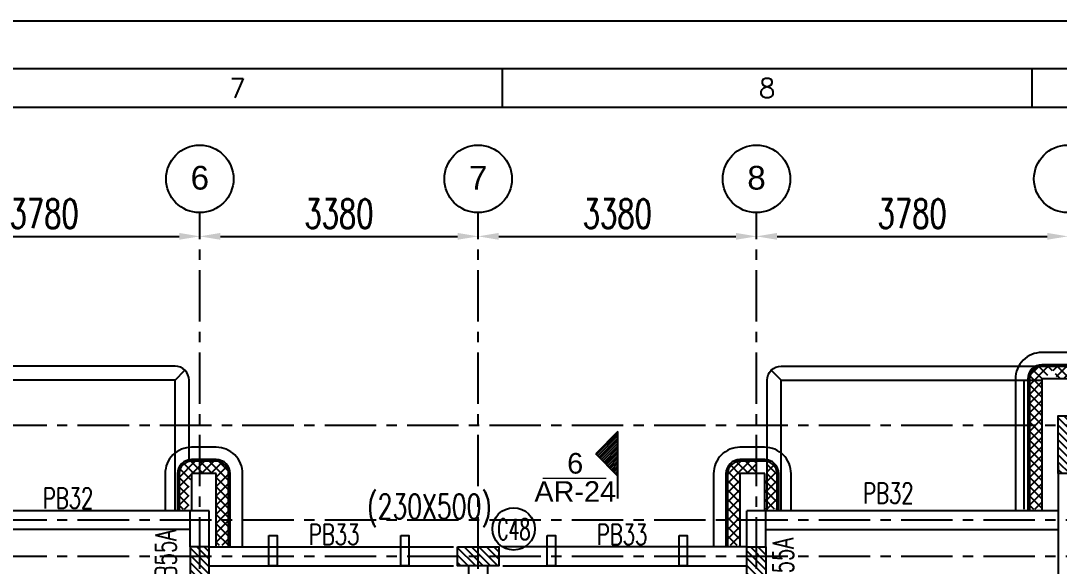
# Model space of a CAD drawing. Header units: millimetres. Extents: x 2659630 to 6742168, y -2425387 to -732288.
# Drawn here: x 2915484 to 2928094, y -907223 to -900602 of the extents above; entities that cross this region are included whole.
import ezdxf
from ezdxf.enums import TextEntityAlignment as Align

# ---------------------------------------------------------------- set-up
doc = ezdxf.new("R2010")
doc.units = ezdxf.units.MM
doc.header["$PDMODE"] = 35
doc.header["$PDSIZE"] = -25
doc.linetypes.add('CENTER', pattern=[2, 1.25, -0.25, 0.25, -0.25])
doc.layers.add('A-WALL', color=113, linetype='Continuous', lineweight=9)
doc.layers.add('G-ANNO-SYMB', color=111, linetype='Continuous', lineweight=9)
for name, color, linetype in [('PNA', 8, 'Continuous'), ('S-BEAM NO', 3, 'Continuous'), ('S-BEAM OUTER', 4, 'Continuous'), ('S-COLUMN', 1, 'Continuous'), ('S-COLUMN CIRCLE', 9, 'Continuous'), ('S-COLUMN HATCH', 8, 'Continuous'), ('S-COLUMN NO', 2, 'Continuous'), ('S-COLUMN SIZES', 2, 'Continuous'), ('S-DIM-1', 5, 'Continuous'), ('S-GRIDE CIRCLE', 8, 'Continuous'), ('S-GRIDE LINE', 8, 'CENTER'), ('S-GRIDE NO', 1, 'Continuous'), ('S-SECTION MARK', 1, 'Continuous')]:
    doc.layers.add(name, color=color, linetype=linetype)
doc.styles.add('Arial', font='arial.ttf', dxfattribs={"height": 123})
doc.styles.add('Arial_1', font='arial.ttf', dxfattribs={"height": 98.353293})
doc.styles.add('ROMANS', font='r.shx', dxfattribs={"width": 0.7})
doc.dimstyles.new('dim100', dxfattribs={"dimtxt": 250, "dimasz": 250, "dimexe": 200, "dimexo": 200, "dimgap": 100, "dimtad": 1, "dimdec": 0, "dimrnd": 1, "dimzin": 0, "dimdsep": 46, "dimtxsty": 'ROMANS', "dimcen": 0, "dimclrd": 5, "dimclre": 5, "dimclrt": 4, "dimadec": 0, "dimazin": 0, "dimtfac": 1, "dimtdec": 0, "dimtix": 1, "dimtofl": 0, "dimtmove": 2, "dimatfit": 3, "dimfxl": 1, "dimtolj": 1, "dimtzin": 0, "dimlwd": -1, "dimlwe": -1, "dimarcsym": 0})
pattern_1 = [(45, (-310994.68, -157753.094), (-56.1266008, 56.1266008), []), (135, (-310994.68, -157753.094), (-56.1266008, -56.1266008), [])]
pattern_2 = [(225, (2924574.88, -831262.376), (-15.2387667, 15.2387667), [])]

# ---------------------------------------------------------------- blocks, each defined once
blk = doc.blocks.new('*D922')
at = {"layer": 'Defpoints', "color": 0, "ltscale": 2500}
for p in [(2913878, -903219), (2917658, -903219), (2917658, -903219)]:
    blk.add_point(p, dxfattribs=at)
at = {"layer": 'S-DIM-1', "color": 5}
for p, q in [((2913878, -903019), (2913878, -903019)), ((2917658, -903019), (2917658, -903019)), ((2914128, -903219), (2917408, -903219))]:
    blk.add_line(p, q, dxfattribs=at)
at = {"layer": 'S-DIM-1', "color": 5, "ltscale": 2500}
for points in [[(2914128, -903177), (2914128, -903260), (2913878, -903219)], [(2917408, -903260), (2917408, -903177), (2917658, -903219)]]:
    blk.add_solid(points, dxfattribs=at)
at = {"layer": 'S-DIM-1', "color": 4, "ltscale": 2500, "insert": (2915768, -902944), "char_height": 350, "attachment_point": 5, "style": 'ROMANS'}
blk.add_mtext('\\A1;{3780}', dxfattribs=at)
blk = doc.blocks.new('*D923')
at = {"layer": 'Defpoints', "color": 0, "ltscale": 1200}
for p in [(2917658, -903219), (2921038, -903219), (2921038, -903219)]:
    blk.add_point(p, dxfattribs=at)
at = {"layer": 'S-DIM-1', "color": 5}
for p, q in [((2917658, -903019), (2917658, -903019)), ((2921038, -903019), (2921038, -903019)), ((2917908, -903219), (2920788, -903219))]:
    blk.add_line(p, q, dxfattribs=at)
at = {"layer": 'S-DIM-1', "color": 5, "ltscale": 1200}
for points in [[(2917908, -903177), (2917908, -903260), (2917658, -903219)], [(2920788, -903260), (2920788, -903177), (2921038, -903219)]]:
    blk.add_solid(points, dxfattribs=at)
at = {"layer": 'S-DIM-1', "color": 4, "ltscale": 1200, "insert": (2919348, -902944), "char_height": 350, "attachment_point": 5, "style": 'ROMANS'}
blk.add_mtext('\\A1;{3380}', dxfattribs=at)
blk = doc.blocks.new('*D926')
at = {"layer": 'Defpoints', "color": 0, "ltscale": 2500}
for p in [(2921038, -903219), (2924418, -903219), (2924418, -903219)]:
    blk.add_point(p, dxfattribs=at)
at = {"layer": 'S-DIM-1', "color": 5}
for p, q in [((2921038, -903019), (2921038, -903019)), ((2924418, -903019), (2924418, -903019)), ((2921288, -903219), (2924168, -903219))]:
    blk.add_line(p, q, dxfattribs=at)
at = {"layer": 'S-DIM-1', "color": 5, "ltscale": 2500}
for points in [[(2921288, -903177), (2921288, -903260), (2921038, -903219)], [(2924168, -903260), (2924168, -903177), (2924418, -903219)]]:
    blk.add_solid(points, dxfattribs=at)
at = {"layer": 'S-DIM-1', "color": 4, "ltscale": 2500, "insert": (2922728, -902944), "char_height": 350, "attachment_point": 5, "style": 'ROMANS'}
blk.add_mtext('\\A1;{3380}', dxfattribs=at)
blk = doc.blocks.new('*D927')
at = {"layer": 'Defpoints', "color": 0, "ltscale": 1200}
for p in [(2924418, -903219), (2928198, -903219), (2928198, -903219)]:
    blk.add_point(p, dxfattribs=at)
at = {"layer": 'S-DIM-1', "color": 5}
for p, q in [((2924418, -903019), (2924418, -903019)), ((2928198, -903019), (2928198, -903019)), ((2924668, -903219), (2927948, -903219))]:
    blk.add_line(p, q, dxfattribs=at)
at = {"layer": 'S-DIM-1', "color": 5, "ltscale": 1200}
for points in [[(2924668, -903177), (2924668, -903260), (2924418, -903219)], [(2927948, -903260), (2927948, -903177), (2928198, -903219)]]:
    blk.add_solid(points, dxfattribs=at)
at = {"layer": 'S-DIM-1', "color": 4, "ltscale": 1200, "insert": (2926308, -902944), "char_height": 350, "attachment_point": 5, "style": 'ROMANS'}
blk.add_mtext('\\A1;{3780}', dxfattribs=at)
blk = doc.blocks.new('A1_SHEET.')
at = {"flags": 128}
blk.add_lwpolyline([(0, 0), (0, 594), (841, 594), (841, 0)], close=True, dxfattribs=at)
at = {"layer": 'PNA'}
for p, q in [((486.42, 587.8), (486.42, 582.8)), ((554.83, 587.8), (554.83, 582.8))]:
    blk.add_line(p, q, dxfattribs=at)
at = {"layer": 'PNA', "color": 1}
for points in [[(7.5, 6.2), (833.5, 6.2), (833.5, 587.8), (7.5, 587.8)], [(17.5, 11.2), (828.5, 11.2), (828.5, 582.8), (17.5, 582.8)]]:
    blk.add_lwpolyline(points, close=True, dxfattribs=at)
at = {"layer": 'PNA', "style": 'ROMANS'}
for s, p in [('7', (452.22, 585.3)), ('8', (520.63, 585.3))]:
    blk.add_text(s, height=2.5, dxfattribs=at).set_placement(p, align=Align.MIDDLE)

msp = doc.modelspace()

# ---------------------------------------------------------------- hatches: boundary and pattern name
at = {"layer": 'S-BEAM OUTER', "ltscale": 2500}
h = msp.add_hatch(dxfattribs=at)
h.set_pattern_fill('ANSI37', color=256, scale=25, style=0)
h.set_pattern_definition(pattern_1)
h.paths.add_polyline_path([(2927732.834, -906528.963), (2927882.834, -906528.963), (2927882.834, -905513.963), (2927732.834, -905513.963)])
h.paths.add_polyline_path([(2927882.834, -905513.963), (2927882.834, -904963.963), (2927732.834, -904963.963), (2927732.834, -905513.963)])
h.paths.add_polyline_path([(2928197.837, -904798.962), (2928473.029, -904798.962, -0.050053903), (2928502.832, -904801.993), (2928502.831, -905027.311, 0.04957935), (2928472.831, -905023.962), (2928472.831, -904948.962), (2928197.837, -904948.962)])
h.paths.add_polyline_path([(2927732.834, -904963.963), (2927732.834, -904948.962, -0.197443713), (2927776.768, -904842.896, -0.198177938), (2927882.41, -904798.962), (2927938.759, -904798.962, -0.136403995), (2928018.042, -904843.754), (2927912.834, -904948.962), (2927882.834, -904948.962), (2927882.834, -904963.963)])
h.paths.add_polyline_path([(2928502.832, -905027.311), (2928502.832, -904801.993, -0.356391994), (2928622.831, -904948.962), (2928622.798, -905174.962, 0.352389437)])
h.paths.add_polyline_path([(2928502.832, -905378.963), (2928502.832, -905027.311, -0.352389437), (2928622.798, -905174.962), (2928622.828, -905378.963)])
h.paths.add_polyline_path([(2928067.171, -904948.962), (2928197.837, -904948.962), (2928197.837, -904798.962), (2927938.759, -904798.962, -0.320139497)])
h.paths.add_polyline_path([(2928472.831, -905023.96, -0.049861064), (2928502.831, -905027.311), (2928502.83, -905378.963), (2928472.831, -905378.963)])
h = msp.add_hatch(dxfattribs=at)
h.set_pattern_fill('ANSI37', color=256, scale=25, style=0)
h.set_pattern_definition(pattern_1)
h.paths.add_polyline_path([(2927732.834, -906528.963), (2927882.834, -906528.963), (2927882.834, -905513.963), (2927732.834, -905513.963)])
h.paths.add_polyline_path([(2927882.834, -905513.963), (2927882.834, -904963.963), (2927732.834, -904963.963), (2927732.834, -905513.963)])
h.paths.add_polyline_path([(2928197.837, -904798.962), (2928473.029, -904798.962, -0.050053903), (2928502.832, -904801.993), (2928502.831, -905027.311, 0.04957935), (2928472.831, -905023.962), (2928472.831, -904948.962), (2928197.837, -904948.962)])
h.paths.add_polyline_path([(2927732.834, -904963.963), (2927732.834, -904948.962, -0.197443713), (2927776.768, -904842.896, -0.198177938), (2927882.41, -904798.962), (2927938.759, -904798.962, -0.136403995), (2928018.042, -904843.754), (2927912.834, -904948.962), (2927882.834, -904948.962), (2927882.834, -904963.963)])
h.paths.add_polyline_path([(2928502.832, -905027.311), (2928502.832, -904801.993, -0.356391994), (2928622.831, -904948.962), (2928622.798, -905174.962, 0.352389437)])
h.paths.add_polyline_path([(2928502.832, -905378.963), (2928502.832, -905027.311, -0.352389437), (2928622.798, -905174.962), (2928622.828, -905378.963)])
h.paths.add_polyline_path([(2928067.171, -904948.962), (2928197.837, -904948.962), (2928197.837, -904798.962), (2927938.759, -904798.962, -0.320139497)])
h.paths.add_polyline_path([(2928472.831, -905023.96, -0.049861064), (2928502.831, -905027.311), (2928502.83, -905378.963), (2928472.831, -905378.963)])
h = msp.add_hatch(dxfattribs=at)
h.set_pattern_fill('ANSI37', color=256, scale=25, style=0)
h.set_pattern_definition(pattern_1)
h.paths.add_polyline_path([(2927732.834, -906528.963), (2927882.834, -906528.963), (2927882.834, -905513.963), (2927732.834, -905513.963)])
h.paths.add_polyline_path([(2927882.834, -905513.963), (2927882.834, -904963.963), (2927732.834, -904963.963), (2927732.834, -905513.963)])
h.paths.add_polyline_path([(2928197.837, -904798.962), (2928473.029, -904798.962, -0.050053903), (2928502.832, -904801.993), (2928502.831, -905027.311, 0.04957935), (2928472.831, -905023.962), (2928472.831, -904948.962), (2928197.837, -904948.962)])
h.paths.add_polyline_path([(2927732.834, -904963.963), (2927732.834, -904948.962, -0.197443713), (2927776.768, -904842.896, -0.198177938), (2927882.41, -904798.962), (2927938.759, -904798.962, -0.136403995), (2928018.042, -904843.754), (2927912.834, -904948.962), (2927882.834, -904948.962), (2927882.834, -904963.963)])
h.paths.add_polyline_path([(2928502.832, -905027.311), (2928502.832, -904801.993, -0.356391994), (2928622.831, -904948.962), (2928622.798, -905174.962, 0.352389437)])
h.paths.add_polyline_path([(2928502.832, -905378.963), (2928502.832, -905027.311, -0.352389437), (2928622.798, -905174.962), (2928622.828, -905378.963)])
h.paths.add_polyline_path([(2928067.171, -904948.962), (2928197.837, -904948.962), (2928197.837, -904798.962), (2927938.759, -904798.962, -0.320139497)])
h.paths.add_polyline_path([(2928472.831, -905023.96, -0.049861064), (2928502.831, -905027.311), (2928502.83, -905378.963), (2928472.831, -905378.963)])
h = msp.add_hatch(dxfattribs=at)
h.set_pattern_fill('ANSI37', color=256, scale=25, style=0)
h.set_pattern_definition(pattern_1)
edge = h.paths.add_edge_path()
edge.add_line((2917407.793, -906323.962), (2917407.841, -906098.961))
edge.add_arc((2917557.841, -906098.962), 150, 135.0000731, 179.9999268, ccw=False)
edge.add_arc((2917557.841, -906098.961), 150, 101.5359926, 134.9999802, ccw=False)
edge.add_line((2917527.843, -905951.992), (2917527.843, -906176.992))
edge.add_arc((2917557.841, -906323.962), 150, 101.5358687, 180)
h.paths.add_polyline_path([(2917657.837, -906098.962), (2917857.843, -906098.962), (2917857.843, -906173.962, -0.414212434), (2918007.843, -906323.962), (2918007.843, -906098.962, 0.414213562), (2917857.843, -905948.962), (2917657.837, -905948.962)])
h.paths.add_polyline_path([(2918007.843, -906663.963), (2918007.843, -906323.962, 0.41421295), (2917857.843, -906173.962), (2917857.843, -906663.963)])
h.paths.add_polyline_path([(2917857.843, -906968.963), (2918007.843, -906968.963), (2918007.843, -906663.963), (2917857.843, -906663.963)])
h.paths.add_polyline_path([(2917407.841, -906323.962, -0.35639932), (2917527.843, -906176.992), (2917527.844, -906528.963), (2917407.841, -906528.963)])
h.paths.add_polyline_path([(2917527.843, -906176.992), (2917527.843, -905951.992, -0.050377674), (2917557.841, -905948.962), (2917657.837, -905948.962), (2917657.837, -906098.962), (2917557.841, -906098.962), (2917557.841, -906173.962, 0.050377275)])
h.paths.add_polyline_path([(2917523.636, -906319.179), (2917523.636, -906513.279), (2917951.705, -906513.279), (2917951.705, -906319.179)], flags=24)
h = msp.add_hatch(dxfattribs=at)
h.set_pattern_fill('ANSI37', color=256, scale=25, style=0)
h.set_pattern_definition(pattern_1)
edge = h.paths.add_edge_path()
edge.add_line((2917407.793, -906323.962), (2917407.841, -906098.961))
edge.add_arc((2917557.841, -906098.962), 150, 135.0000731, 179.9999268, ccw=False)
edge.add_arc((2917557.841, -906098.961), 150, 101.5359926, 134.9999802, ccw=False)
edge.add_line((2917527.843, -905951.992), (2917527.843, -906176.992))
edge.add_arc((2917557.841, -906323.962), 150, 101.5358687, 180)
h.paths.add_polyline_path([(2917657.837, -906098.962), (2917857.843, -906098.962), (2917857.843, -906173.962, -0.414212434), (2918007.843, -906323.962), (2918007.843, -906098.962, 0.414213562), (2917857.843, -905948.962), (2917657.837, -905948.962)])
h.paths.add_polyline_path([(2918007.843, -906663.963), (2918007.843, -906323.962, 0.41421295), (2917857.843, -906173.962), (2917857.843, -906663.963)])
h.paths.add_polyline_path([(2917857.843, -906968.963), (2918007.843, -906968.963), (2918007.843, -906663.963), (2917857.843, -906663.963)])
h.paths.add_polyline_path([(2917407.841, -906323.962, -0.35639932), (2917527.843, -906176.992), (2917527.844, -906528.963), (2917407.841, -906528.963)])
h.paths.add_polyline_path([(2917527.843, -906176.992), (2917527.843, -905951.992, -0.050377674), (2917557.841, -905948.962), (2917657.837, -905948.962), (2917657.837, -906098.962), (2917557.841, -906098.962), (2917557.841, -906173.962, 0.050377275)])
h.paths.add_polyline_path([(2917523.636, -906319.179), (2917523.636, -906513.279), (2917951.705, -906513.279), (2917951.705, -906319.179)], flags=24)
h = msp.add_hatch(dxfattribs=at)
h.set_pattern_fill('ANSI37', color=256, scale=25, style=0)
h.set_pattern_definition(pattern_1)
edge = h.paths.add_edge_path()
edge.add_line((2917407.793, -906323.962), (2917407.841, -906098.961))
edge.add_arc((2917557.841, -906098.962), 150, 135.0000731, 179.9999268, ccw=False)
edge.add_arc((2917557.841, -906098.961), 150, 101.5359926, 134.9999802, ccw=False)
edge.add_line((2917527.843, -905951.992), (2917527.843, -906176.992))
edge.add_arc((2917557.841, -906323.962), 150, 101.5358687, 180)
h.paths.add_polyline_path([(2917657.837, -906098.962), (2917857.843, -906098.962), (2917857.843, -906173.962, -0.414212434), (2918007.843, -906323.962), (2918007.843, -906098.962, 0.414213562), (2917857.843, -905948.962), (2917657.837, -905948.962)])
h.paths.add_polyline_path([(2918007.843, -906663.963), (2918007.843, -906323.962, 0.41421295), (2917857.843, -906173.962), (2917857.843, -906663.963)])
h.paths.add_polyline_path([(2917857.843, -906968.963), (2918007.843, -906968.963), (2918007.843, -906663.963), (2917857.843, -906663.963)])
h.paths.add_polyline_path([(2917407.841, -906323.962, -0.35639932), (2917527.843, -906176.992), (2917527.844, -906528.963), (2917407.841, -906528.963)])
h.paths.add_polyline_path([(2917527.843, -906176.992), (2917527.843, -905951.992, -0.050377674), (2917557.841, -905948.962), (2917657.837, -905948.962), (2917657.837, -906098.962), (2917557.841, -906098.962), (2917557.841, -906173.962, 0.050377275)])
h.paths.add_polyline_path([(2917523.636, -906319.179), (2917523.636, -906513.279), (2917951.705, -906513.279), (2917951.705, -906319.179)], flags=24)
h = msp.add_hatch(dxfattribs=at)
h.set_pattern_fill('ANSI37', color=256, scale=25, style=0)
h.set_pattern_definition(pattern_1)
edge = h.paths.add_edge_path()
edge.add_line((2924547.83, -906528.962), (2924547.831, -906176.992))
edge.add_arc((2924517.833, -906323.962), 150, 78.4641313, 90)
edge.add_line((2924517.833, -906173.962), (2924517.833, -906528.963))
edge.add_line((2924517.833, -906528.963), (2924547.83, -906528.963))
h.paths.add_polyline_path([(2924067.831, -906323.962), (2924067.831, -906098.962, -0.198912367), (2924111.765, -905992.896, -0.198912367), (2924217.831, -905948.962), (2924417.837, -905948.962), (2924417.837, -906098.962), (2924217.831, -906098.962), (2924217.831, -906173.962, 0.41421295)])
h.paths.add_polyline_path([(2924217.831, -906663.963), (2924217.831, -906173.962, 0.414212434), (2924067.831, -906323.962), (2924067.831, -906663.963)])
h.paths.add_polyline_path([(2924067.831, -906968.963), (2924217.831, -906968.963), (2924217.831, -906663.963), (2924067.831, -906663.963)])
h.paths.add_polyline_path([(2924547.831, -906176.992), (2924547.831, -905951.992, -0.147060885), (2924623.899, -905992.896, -0.198802969), (2924667.833, -906098.961), (2924667.833, -906323.962, 0.35639932)])
h.paths.add_polyline_path([(2924547.83, -906528.963), (2924547.831, -906176.992, -0.35639932), (2924667.833, -906323.962), (2924667.833, -906528.963)])
h.paths.add_polyline_path([(2924123.969, -906319.179), (2924123.969, -906513.279), (2924552.038, -906513.279), (2924552.038, -906319.179)], flags=24)
h.paths.add_polyline_path([(2924123.969, -906319.179), (2924123.969, -906513.279), (2924552.038, -906513.279), (2924552.038, -906319.179)], flags=24)
h = msp.add_hatch(dxfattribs=at)
h.set_pattern_fill('ANSI37', color=256, scale=25, style=0)
h.set_pattern_definition(pattern_1)
edge = h.paths.add_edge_path()
edge.add_line((2924547.83, -906528.962), (2924547.831, -906176.992))
edge.add_arc((2924517.833, -906323.962), 150, 78.4641313, 90)
edge.add_line((2924517.833, -906173.962), (2924517.833, -906528.963))
edge.add_line((2924517.833, -906528.963), (2924547.83, -906528.963))
h.paths.add_polyline_path([(2924067.831, -906323.962), (2924067.831, -906098.962, -0.198912367), (2924111.765, -905992.896, -0.198912367), (2924217.831, -905948.962), (2924417.837, -905948.962), (2924417.837, -906098.962), (2924217.831, -906098.962), (2924217.831, -906173.962, 0.41421295)])
h.paths.add_polyline_path([(2924217.831, -906663.963), (2924217.831, -906173.962, 0.414212434), (2924067.831, -906323.962), (2924067.831, -906663.963)])
h.paths.add_polyline_path([(2924067.831, -906968.963), (2924217.831, -906968.963), (2924217.831, -906663.963), (2924067.831, -906663.963)])
h.paths.add_polyline_path([(2924547.831, -906176.992), (2924547.831, -905951.992, -0.147060885), (2924623.899, -905992.896, -0.198802969), (2924667.833, -906098.961), (2924667.833, -906323.962, 0.35639932)])
h.paths.add_polyline_path([(2924547.83, -906528.963), (2924547.831, -906176.992, -0.35639932), (2924667.833, -906323.962), (2924667.833, -906528.963)])
h.paths.add_polyline_path([(2924123.969, -906319.179), (2924123.969, -906513.279), (2924552.038, -906513.279), (2924552.038, -906319.179)], flags=24)
h.paths.add_polyline_path([(2924123.969, -906319.179), (2924123.969, -906513.279), (2924552.038, -906513.279), (2924552.038, -906319.179)], flags=24)
h = msp.add_hatch(dxfattribs=at)
h.set_pattern_fill('ANSI37', color=256, scale=25, style=0)
h.set_pattern_definition(pattern_1)
edge = h.paths.add_edge_path()
edge.add_line((2924547.83, -906528.962), (2924547.831, -906176.992))
edge.add_arc((2924517.833, -906323.962), 150, 78.4641313, 90)
edge.add_line((2924517.833, -906173.962), (2924517.833, -906528.963))
edge.add_line((2924517.833, -906528.963), (2924547.83, -906528.963))
h.paths.add_polyline_path([(2924067.831, -906323.962), (2924067.831, -906098.962, -0.198912367), (2924111.765, -905992.896, -0.198912367), (2924217.831, -905948.962), (2924417.837, -905948.962), (2924417.837, -906098.962), (2924217.831, -906098.962), (2924217.831, -906173.962, 0.41421295)])
h.paths.add_polyline_path([(2924217.831, -906663.963), (2924217.831, -906173.962, 0.414212434), (2924067.831, -906323.962), (2924067.831, -906663.963)])
h.paths.add_polyline_path([(2924067.831, -906968.963), (2924217.831, -906968.963), (2924217.831, -906663.963), (2924067.831, -906663.963)])
h.paths.add_polyline_path([(2924547.831, -906176.992), (2924547.831, -905951.992, -0.147060885), (2924623.899, -905992.896, -0.198802969), (2924667.833, -906098.961), (2924667.833, -906323.962, 0.35639932)])
h.paths.add_polyline_path([(2924547.83, -906528.963), (2924547.831, -906176.992, -0.35639932), (2924667.833, -906323.962), (2924667.833, -906528.963)])
h.paths.add_polyline_path([(2924123.969, -906319.179), (2924123.969, -906513.279), (2924552.038, -906513.279), (2924552.038, -906319.179)], flags=24)
h.paths.add_polyline_path([(2924123.969, -906319.179), (2924123.969, -906513.279), (2924552.038, -906513.279), (2924552.038, -906319.179)], flags=24)
at = {"layer": 'S-COLUMN HATCH'}
h = msp.add_hatch(dxfattribs=at)
h.set_pattern_fill('ANSI31', color=8, scale=20, angle=90)
h.set_pattern_definition([(135, (3697325.07, 2512471.984), (-44.9012806, -44.9012806), [])])
edge = h.paths.add_edge_path()
edge.add_line((2928082.941, -905398.963), (2928082.941, -906098.963))
edge.add_line((2928082.941, -905398.963), (2928312.941, -905398.963))
edge.add_line((2928312.941, -905398.963), (2928312.941, -906098.963))
edge.add_line((2928312.941, -906098.963), (2928082.941, -906098.963))
h = msp.add_hatch(dxfattribs=at)
h.set_pattern_fill('ANSI31', color=8, scale=20, angle=90)
h.set_pattern_definition([(135, (-91413, -388716.915), (-44.9012806, -44.9012806), [])])
edge = h.paths.add_edge_path()
edge.add_line((2917772.837, -907488.963), (2917542.837, -907488.963))
edge.add_line((2917772.837, -907488.963), (2917772.837, -906988.963))
edge.add_line((2917772.837, -906988.963), (2917542.837, -906988.963))
edge.add_line((2917542.837, -906988.963), (2917542.837, -907488.963))
h = msp.add_hatch(dxfattribs=at)
h.set_pattern_fill('ANSI31', color=8, scale=20, angle=90)
h.set_pattern_definition([(135, (-91040.98, -388716.915), (-44.9012806, -44.9012806), [])])
edge = h.paths.add_edge_path()
edge.add_line((2921287.837, -906988.963), (2920787.837, -906988.963))
edge.add_line((2921287.837, -906988.963), (2921287.837, -907218.963))
edge.add_line((2921287.837, -907218.963), (2920787.837, -907218.963))
edge.add_line((2920787.837, -907218.963), (2920787.837, -906988.963))
h = msp.add_hatch(dxfattribs=at)
h.set_pattern_fill('ANSI31', color=8, scale=20, angle=90)
h.set_pattern_definition([(135, (3693249.35, 2510881.984), (-44.9012806, -44.9012806), [])])
edge = h.paths.add_edge_path()
edge.add_line((2924302.837, -906988.963), (2924302.837, -907488.963))
edge.add_line((2924302.837, -906988.963), (2924532.837, -906988.963))
edge.add_line((2924532.837, -906988.963), (2924532.837, -907488.963))
edge.add_line((2924532.837, -907488.963), (2924302.837, -907488.963))
at = {"layer": 'S-SECTION MARK', "ltscale": 5}
h = msp.add_hatch(dxfattribs=at)
h.set_pattern_fill('ANSI31', color=256, scale=172.406964, angle=270, style=0)
h.set_pattern_definition(pattern_2)
h.paths.add_polyline_path([(2922468.773, -905859.516), (2922735.902, -905587.651), (2922735.902, -906131.381)])
h = msp.add_hatch(dxfattribs=at)
h.set_pattern_fill('ANSI31', color=256, scale=172.406964, angle=270, style=0)
h.set_pattern_definition(pattern_2)
h.paths.add_polyline_path([(2922468.773, -905859.516), (2922735.902, -905587.651), (2922735.902, -906131.381)])
h = msp.add_hatch(dxfattribs=at)
h.set_pattern_fill('ANSI31', color=256, scale=172.406964, angle=270, style=0)
h.set_pattern_definition(pattern_2)
h.paths.add_polyline_path([(2922468.773, -905859.516), (2922735.902, -905587.651), (2922735.902, -906131.381)])

# ---------------------------------------------------------------- linework, layer by layer
at = {"layer": 'A-WALL', "color": 1}
msp.add_line((2921877.769, -907218.074), (2921977.769, -907218.074), dxfattribs=at)
msp.add_line((2921877.769, -907218.074), (2921977.769, -907218.074), dxfattribs=at)
msp.add_line((2921877.769, -907218.074), (2921977.769, -907218.074), dxfattribs=at)
at = {"layer": 'G-ANNO-SYMB'}
msp.add_line((2921822.877, -906152.285, 0), (2922592.558, -906152.285, 0), dxfattribs=at)
at = {"layer": 'S-BEAM OUTER', "ltscale": 2500}
for p, q in [((2917357.842, -904963.961), (2917478.049, -904843.754)), ((2917357.842, -904963.961), (2917478.049, -904843.754)), ((2917357.842, -904963.961), (2917478.049, -904843.754)), ((2917357.415, -904963.963, -0.002), (2914342.413, -904963.963, -0.002)), ((2917357.842, -904963.963), (2914342.84, -904963.963)), ((2917357.842, -904963.963), (2914342.84, -904963.963)), ((2917357.842, -904963.963), (2914342.84, -904963.963)), ((2917357.417, -906548.963, -0.002), (2917357.413, -904963.963, -0.002)), ((2917357.844, -906548.963), (2917357.84, -904963.963)), ((2917357.844, -906548.963), (2917357.84, -904963.963)), ((2917357.844, -906548.963), (2917357.84, -904963.963)), ((2924717.83, -906548.963), (2924717.83, -904963.963)), ((2924717.83, -906548.963), (2924717.83, -904963.963)), ((2924717.83, -906548.963), (2924717.83, -904963.963)), ((2924717.83, -906548.963), (2924717.83, -904963.963)), ((2927667.832, -906528.963), (2927667.832, -904963.963)), ((2927667.832, -906528.963), (2927667.832, -904963.963)), ((2927667.832, -906528.963), (2927667.832, -904963.963)), ((2927667.832, -906528.963), (2927667.832, -904963.963)), ((2927882.834, -904948.962), (2927882.834, -906548.963)), ((2928472.831, -904948.962), (2927882.834, -904948.962)), ((2927882.834, -904948.962), (2927882.834, -906548.963)), ((2928472.831, -904948.962), (2927882.834, -904948.962)), ((2927882.834, -904948.962), (2927882.834, -906548.963)), ((2928472.831, -904948.962), (2927882.834, -904948.962)), ((2917557.841, -906098.962), (2917557.841, -906548.963)), ((2917857.843, -906098.962), (2917557.841, -906098.962)), ((2917857.843, -906098.962), (2917557.841, -906098.962)), ((2917557.841, -906098.962), (2917557.841, -906548.963)), ((2917857.843, -906098.962), (2917557.841, -906098.962)), ((2917557.841, -906098.962), (2917557.841, -906548.963)), ((2917857.843, -906988.963), (2917857.843, -906098.962)), ((2917857.843, -906988.963), (2917857.843, -906098.962)), ((2917857.843, -906988.963), (2917857.843, -906098.962)), ((2924217.831, -906098.962), (2924217.831, -906988.963)), ((2924217.831, -906098.962), (2924217.831, -906988.963)), ((2924217.831, -906098.962), (2924217.831, -906988.963)), ((2924517.833, -906098.962), (2924217.831, -906098.962)), ((2924517.833, -906098.962), (2924217.831, -906098.962)), ((2924517.833, -906098.962), (2924217.831, -906098.962)), ((2924517.833, -906548.963), (2924517.833, -906098.962)), ((2924517.833, -906548.963), (2924517.833, -906098.962)), ((2924517.833, -906548.963), (2924517.833, -906098.962)), ((2917542.837, -906988.963), (2917542.837, -906548.963)), ((2917542.837, -906988.963), (2917542.837, -906548.963)), ((2917542.837, -906988.963), (2917542.837, -906548.963)), ((2917772.747, -906988.963), (2917772.747, -906548.963)), ((2917772.747, -906988.963), (2917772.747, -906548.963)), ((2917772.747, -906988.963), (2917772.747, -906548.963)), ((2924302.816, -906988.963), (2924302.816, -906548.963)), ((2924302.816, -906988.963), (2924302.816, -906548.963)), ((2924302.816, -906988.963), (2924302.816, -906548.963)), ((2924532.816, -906988.963), (2924532.816, -906548.963)), ((2924532.816, -906988.963), (2924532.816, -906548.963)), ((2924532.816, -906988.963), (2924532.816, -906548.963))]:
    msp.add_line(p, q, dxfattribs=at)
at = {"layer": 'S-BEAM OUTER', "extrusion": (4.57357e-08, -5.09838e-09, 1)}
msp.add_line((2928082.941, -905998.963, -0.037), (2928082.932, -911459.204, 0.001), dxfattribs=at)
msp.add_line((2928082.941, -905998.963, -0.037), (2928082.932, -911459.204, 0.001), dxfattribs=at)
msp.add_line((2928082.941, -905998.963, -0.037), (2928082.932, -911459.204, 0.001), dxfattribs=at)
at = {"layer": 'S-BEAM OUTER'}
for p, q in [((2917772.837, -906548.963), (2913992.845, -906548.963)), ((2917772.837, -906548.963), (2913992.845, -906548.963)), ((2917772.837, -906548.963), (2913992.845, -906548.963)), ((2928082.845, -906548.963), (2924302.816, -906548.963)), ((2928082.845, -906548.963), (2924302.816, -906548.963)), ((2928082.845, -906548.963), (2924302.816, -906548.963)), ((2917542.837, -906778.963), (2913992.849, -906778.963)), ((2917542.837, -906778.963), (2913992.849, -906778.963)), ((2917542.837, -906778.963), (2913992.849, -906778.963)), ((2924532.816, -906778.963), (2928082.849, -906778.963)), ((2924532.816, -906778.963), (2928082.849, -906778.963)), ((2924532.816, -906778.963), (2928082.849, -906778.963)), ((2917772.747, -906988.963), (2920737.837, -906988.963)), ((2917772.747, -906988.963), (2920737.837, -906988.963)), ((2917772.747, -906988.963), (2920737.837, -906988.963)), ((2924302.837, -906988.963), (2921337.837, -906988.963)), ((2924302.837, -906988.963), (2921337.837, -906988.963)), ((2924302.837, -906988.963), (2921337.837, -906988.963)), ((2917772.837, -907218.963), (2920737.837, -907218.963)), ((2917772.837, -907218.963), (2920737.837, -907218.963)), ((2917772.837, -907218.963), (2920737.837, -907218.963)), ((2920922.771, -907218.963), (2920922.771, -911268.963)), ((2920922.771, -907218.963), (2920922.771, -911268.963)), ((2920922.771, -907218.963), (2920922.771, -911268.963)), ((2921152.782, -907218.963), (2921152.782, -911268.963)), ((2921152.782, -907218.963), (2921152.782, -911268.963)), ((2921152.782, -907218.963), (2921152.782, -911268.963)), ((2921337.837, -907218.074), (2924302.837, -907218.074)), ((2921337.837, -907218.074), (2924302.837, -907218.074)), ((2921337.837, -907218.074), (2924302.837, -907218.074))]:
    msp.add_line(p, q, dxfattribs=at)
at = {"layer": 'S-BEAM OUTER', "ltscale": 2500}
for points in [[(2928792.831, -905399.685), (2928792.831, -904948.962, 0.198912367), (2928699.105, -904722.688, 0.199146583), (2928472.543, -904628.962), (2927882.41, -904628.962, 0.199647004), (2927656.22, -904723.028, 0.19868166), (2927562.834, -904950.011), (2927562.834, -906548.963)], [(2917527.843, -905928.962), (2917527.842, -904963.962, 0.198915842), (2917478.049, -904843.754, 0.198903314), (2917357.842, -904793.963, 0.000010012), (2914262.664, -904793.963, 99879.657094375)], [(2917527.843, -905928.962), (2917527.842, -904963.962, 0.198915842), (2917478.049, -904843.754, 0.198903314), (2917357.842, -904793.963, 0.000010012), (2914262.664, -904793.963, 99879.657094375)], [(2917527.843, -905928.962), (2917527.842, -904963.962, 0.198915842), (2917478.049, -904843.754, 0.198903314), (2917357.842, -904793.963, 0.000010012), (2914262.664, -904793.963, 99879.657094375)], [(2924547.83, -906548.963), (2924547.832, -904963.962, -0.198910615), (2924597.624, -904843.753, -0.198918994), (2924717.832, -904793.963), (2927813.01, -904793.963)], [(2924547.83, -906548.963), (2924547.832, -904963.962, -0.198910615), (2924597.624, -904843.753, -0.198918994), (2924717.832, -904793.963), (2927813.01, -904793.963)], [(2924547.83, -906548.963), (2924547.832, -904963.962, -0.198910615), (2924597.624, -904843.753, -0.198918994), (2924717.832, -904793.963), (2927813.01, -904793.963)], [(2928642.831, -905399.685), (2928642.831, -904948.962, 0.198912367), (2928593.039, -904828.754, 0.198591061), (2928473.042, -904778.962), (2927882.41, -904778.962, 0.199647004), (2927762.586, -904828.793, 0.197487971), (2927712.834, -904948.934), (2927712.834, -906548.963)], [(2928642.831, -905399.685), (2928642.831, -904948.962, 0.198912367), (2928593.039, -904828.754, 0.198591061), (2928473.042, -904778.962), (2927882.41, -904778.962, 0.199647004), (2927762.586, -904828.793, 0.197487971), (2927712.834, -904948.934), (2927712.834, -906548.963)], [(2928642.831, -905399.685), (2928642.831, -904948.962, 0.198912367), (2928593.039, -904828.754, 0.198591061), (2928473.042, -904778.962), (2927882.41, -904778.962, 0.199647004), (2927762.586, -904828.793, 0.197487971), (2927712.834, -904948.934), (2927712.834, -906548.963)], [(2928622.831, -905399.685), (2928622.831, -904948.962, 0.198912367), (2928578.897, -904842.896, 0.198570312), (2928473.029, -904798.962), (2927882.41, -904798.962, 0.199647004), (2927776.768, -904842.896, 0.197443713), (2927732.834, -904948.962), (2927732.834, -906548.963)], [(2928622.831, -905399.685), (2928622.831, -904948.962, 0.198912367), (2928578.897, -904842.896, 0.198570312), (2928473.029, -904798.962), (2927882.41, -904798.962, 0.199647004), (2927776.768, -904842.896, 0.197443713), (2927732.834, -904948.962), (2927732.834, -906548.963)], [(2928622.831, -905399.685), (2928622.831, -904948.962, 0.198912367), (2928578.897, -904842.896, 0.198570312), (2928473.029, -904798.962), (2927882.41, -904798.962, 0.199647004), (2927776.768, -904842.896, 0.197443713), (2927732.834, -904948.962), (2927732.834, -906548.963)], [(2918177.843, -906988.963), (2918177.843, -906098.962, 0.198912367), (2918084.117, -905872.688, 0.198912036), (2917857.843, -905778.962), (2917557.841, -905778.962, 0.198913263), (2917331.566, -905872.688, 0.198894327), (2917237.841, -906098.94), (2917237.746, -906548.927)], [(2924837.928, -906548.927), (2924837.833, -906098.926, 0.198803346), (2924744.132, -905872.712, 0.199331096), (2924517.417, -905778.962), (2924217.831, -905778.962, 0.198912367), (2923991.557, -905872.688, 0.198912367), (2923897.831, -906098.962), (2923897.831, -906988.963)], [(2918027.843, -906988.963), (2918027.843, -906098.962, 0.198912367), (2917978.051, -905978.754, 0.198912036), (2917857.843, -905928.962), (2917557.841, -905928.962, 0.198913985), (2917437.632, -905978.754, 0.198907451), (2917387.841, -906098.959), (2917387.746, -906548.958)], [(2918027.843, -906988.963), (2918027.843, -906098.962, 0.198912367), (2917978.051, -905978.754, 0.198912036), (2917857.843, -905928.962), (2917557.841, -905928.962, 0.198913985), (2917437.632, -905978.754, 0.198907451), (2917387.841, -906098.959), (2917387.746, -906548.958)], [(2918027.843, -906988.963), (2918027.843, -906098.962, 0.198912367), (2917978.051, -905978.754, 0.198912036), (2917857.843, -905928.962), (2917557.841, -905928.962, 0.198913985), (2917437.632, -905978.754, 0.198907451), (2917387.841, -906098.959), (2917387.746, -906548.958)], [(2918007.843, -906988.963), (2918007.843, -906098.962, 0.198912367), (2917963.909, -905992.896, 0.198912367), (2917857.843, -905948.962), (2917557.841, -905948.962, 0.19891303), (2917451.775, -905992.896, 0.198911705), (2917407.841, -906098.961), (2917407.746, -906548.963)], [(2918007.843, -906988.963), (2918007.843, -906098.962, 0.198912367), (2917963.909, -905992.896, 0.198912367), (2917857.843, -905948.962), (2917557.841, -905948.962, 0.19891303), (2917451.775, -905992.896, 0.198911705), (2917407.841, -906098.961), (2917407.746, -906548.963)], [(2918007.843, -906988.963), (2918007.843, -906098.962, 0.198912367), (2917963.909, -905992.896, 0.198912367), (2917857.843, -905948.962), (2917557.841, -905948.962, 0.19891303), (2917451.775, -905992.896, 0.198911705), (2917407.841, -906098.961), (2917407.746, -906548.963)], [(2924687.928, -906548.958), (2924687.833, -906098.957, 0.198802976), (2924638.044, -905978.756, 0.198467133), (2924518.192, -905928.962), (2924217.831, -905928.962, 0.198912367), (2924097.623, -905978.754, 0.198912367), (2924047.831, -906098.962), (2924047.831, -906988.963)], [(2924687.928, -906548.958), (2924687.833, -906098.957, 0.198802976), (2924638.044, -905978.756, 0.198467133), (2924518.192, -905928.962), (2924217.831, -905928.962, 0.198912367), (2924097.623, -905978.754, 0.198912367), (2924047.831, -906098.962), (2924047.831, -906988.963)], [(2924687.928, -906548.958), (2924687.833, -906098.957, 0.198802976), (2924638.044, -905978.756, 0.198467133), (2924518.192, -905928.962), (2924217.831, -905928.962, 0.198912367), (2924097.623, -905978.754, 0.198912367), (2924047.831, -906098.962), (2924047.831, -906988.963)], [(2924667.928, -906548.963), (2924667.833, -906098.961, 0.198802969), (2924623.899, -905992.896, 0.19843484), (2924518.172, -905948.962), (2924217.831, -905948.962, 0.198912367), (2924111.765, -905992.896, 0.198912367), (2924067.831, -906098.962), (2924067.831, -906988.963)], [(2924667.928, -906548.963), (2924667.833, -906098.961, 0.198802969), (2924623.899, -905992.896, 0.19843484), (2924518.172, -905948.962), (2924217.831, -905948.962, 0.198912367), (2924111.765, -905992.896, 0.198912367), (2924067.831, -906098.962), (2924067.831, -906988.963)], [(2924667.928, -906548.963), (2924667.833, -906098.961, 0.198802969), (2924623.899, -905992.896, 0.19843484), (2924518.172, -905948.962), (2924217.831, -905948.962, 0.198912367), (2924111.765, -905992.896, 0.198912367), (2924067.831, -906098.962), (2924067.831, -906988.963)]]:
    msp.add_lwpolyline(points, format="xyb", dxfattribs=at)
for points in [[(2924717.83, -904963.963), (2924597.625, -904843.754)], [(2924717.83, -904963.963), (2924597.625, -904843.754)], [(2924717.83, -904963.963), (2924597.625, -904843.754)], [(2924717.834, -904963.963), (2927882.834, -904963.963)], [(2924717.834, -904963.963), (2927882.834, -904963.963)], [(2924717.834, -904963.963), (2927882.834, -904963.963)], [(2924717.834, -904963.963), (2927882.834, -904963.963)]]:
    msp.add_lwpolyline(points, dxfattribs=at)
at = {"layer": 'S-COLUMN', "color": 1}
for points in [[(2928082.941, -906098.963), (2928082.941, -905398.963), (2928312.941, -905398.963), (2928312.941, -906098.963), (2928082.941, -906098.963)], [(2924302.837, -907488.963), (2924302.837, -906988.963), (2924532.837, -906988.963), (2924532.837, -907488.963), (2924302.837, -907488.963)]]:
    msp.add_lwpolyline(points, dxfattribs=at)
at = {"layer": 'S-COLUMN', "ltscale": 2500}
for points in [[(2918497.837, -906849.463), (2918597.837, -906849.463), (2918597.837, -907218.963), (2918497.837, -907218.963)], [(2918497.837, -906849.463), (2918597.837, -906849.463), (2918597.837, -907218.963), (2918497.837, -907218.963)], [(2918497.837, -906849.463), (2918597.837, -906849.463), (2918597.837, -907218.963), (2918497.837, -907218.963)], [(2920097.837, -906849.463), (2920197.837, -906849.463), (2920197.837, -907218.963), (2920097.837, -907218.963)], [(2920097.837, -906849.463), (2920197.837, -906849.463), (2920197.837, -907218.963), (2920097.837, -907218.963)], [(2920097.837, -906849.463), (2920197.837, -906849.463), (2920197.837, -907218.963), (2920097.837, -907218.963)], [(2921877.837, -906849.463), (2921977.837, -906849.463), (2921977.837, -907218.963), (2921877.837, -907218.963)], [(2921877.837, -906849.463), (2921977.837, -906849.463), (2921977.837, -907218.963), (2921877.837, -907218.963)], [(2921877.837, -906849.463), (2921977.837, -906849.463), (2921977.837, -907218.963), (2921877.837, -907218.963)], [(2923477.837, -906849.463), (2923577.837, -906849.463), (2923577.837, -907218.963), (2923477.837, -907218.963)], [(2923477.837, -906849.463), (2923577.837, -906849.463), (2923577.837, -907218.963), (2923477.837, -907218.963)], [(2923477.837, -906849.463), (2923577.837, -906849.463), (2923577.837, -907218.963), (2923477.837, -907218.963)]]:
    msp.add_lwpolyline(points, close=True, dxfattribs=at)
at = {"layer": 'S-COLUMN'}
msp.add_lwpolyline([(2917542.837, -906988.963), (2917542.837, -906988.963)], dxfattribs=at)
at = {"layer": 'S-COLUMN CIRCLE'}
msp.add_circle((2921468.928, -906769.949, 0), 257.143, dxfattribs=at)
at = {"layer": 'S-GRIDE CIRCLE'}
for centre in [(2917657.837, -902521.29), (2917657.837, -902521.29), (2917657.837, -902521.29), (2921037.837, -902521.29), (2921037.837, -902521.29), (2921037.837, -902521.29), (2924417.837, -902521.29), (2924417.837, -902521.29), (2924417.837, -902521.29), (2928197.837, -902521.29), (2928197.837, -902521.29), (2928197.837, -902521.29)]:
    msp.add_circle(centre, 409.836, dxfattribs=at)
at = {"layer": 'S-GRIDE LINE', "ltscale": 500}
for p, q in [((2917657.837, -922252.802), (2917657.837, -902931.126)), ((2917657.837, -922252.802), (2917657.837, -902931.126)), ((2917657.837, -922252.802), (2917657.837, -902931.126)), ((2921037.837, -922252.802), (2921037.837, -902931.126)), ((2921037.837, -922252.802), (2921037.837, -902931.126)), ((2921037.837, -922252.802), (2921037.837, -902931.126)), ((2924417.837, -922252.802), (2924417.837, -902931.126)), ((2924417.837, -922252.802), (2924417.837, -902931.126)), ((2924417.837, -922252.802), (2924417.837, -902931.126)), ((2946799.598, -905513.963), (2894308.9, -905513.963)), ((2946799.598, -905513.963), (2894308.9, -905513.963)), ((2946799.598, -905513.963), (2894308.9, -905513.963)), ((2946799.598, -906663.963), (2894308.9, -906663.963)), ((2946799.598, -906663.963), (2894308.9, -906663.963)), ((2946799.598, -906663.963), (2894308.9, -906663.963)), ((2946799.598, -907103.963), (2894308.9, -907103.963)), ((2946799.598, -907103.963), (2894308.9, -907103.963)), ((2946799.598, -907103.963), (2894308.9, -907103.963))]:
    msp.add_line(p, q, dxfattribs=at)
at = {"layer": 'S-SECTION MARK'}
for p, q in [((2922735.902, -905587.651), (2922468.773, -905859.516)), ((2922735.902, -905587.651), (2922468.773, -905859.516)), ((2922735.902, -905587.651), (2922468.773, -905859.516)), ((2922735.902, -906400.509), (2922735.902, -905587.651)), ((2922735.902, -906400.509), (2922735.902, -905587.651)), ((2922735.902, -906400.509), (2922735.902, -905587.651)), ((2922735.902, -906131.381), (2922468.773, -905859.516)), ((2922735.902, -906131.381), (2922468.773, -905859.516)), ((2922735.902, -906131.381), (2922468.773, -905859.516))]:
    msp.add_line(p, q, dxfattribs=at)
at = {"layer": 'S-SECTION MARK', "ltscale": 2500}
msp.add_lwpolyline([(2917542.837, -907488.963), (2917772.837, -907488.963), (2917772.837, -906988.963), (2917542.837, -906988.963), (2917542.837, -907488.963)], dxfattribs=at)
msp.add_lwpolyline([(2920787.837, -906988.963), (2921287.837, -906988.963), (2921287.837, -907218.963), (2920787.837, -907218.963)], close=True, dxfattribs=at)

# ---------------------------------------------------------------- block references
at = {"xscale": 94.00879904875153, "yscale": 94.00879904875153, "zscale": 94.00879904875153}
msp.add_blockref('A1_SHEET.', (2875603.059, -956443.07), dxfattribs=at)

# ---------------------------------------------------------------- texts
at = {"layer": 'G-ANNO-SYMB', "width": 232.16303, "attachment_point": 2, "line_spacing_factor": 0.938532, "style": 'Arial_1'}
for s, insert, char_height in [('6', (2922216.742, -905848.373, 0), 250.389), ('AR-24', (2922216.742, -906190.883, 0), 250.3892)]:
    msp.add_mtext(s, dxfattribs=dict(at, insert=insert, char_height=char_height))
at = {"layer": 'S-BEAM NO', "style": 'ROMANS', "width": 0.7}
for s, p in [('PB32', (2916057.329, -906397.333, 0)), ('PB32', (2926018.456, -906337.75, 0)), ('PB33', (2919289.758, -906837.333, 0)), ('PB33', (2922785.916, -906837.333, 0))]:
    msp.add_text(s, height=250, dxfattribs=at).set_placement(p, align=Align.MIDDLE_CENTER)
for p in [(2917245.656, -907154.248, -0.001), (2924742.335, -907249.804, -0.001)]:
    msp.add_text('PB55A', height=250, rotation=90, dxfattribs=at).set_placement(p, align=Align.MIDDLE_CENTER)
at = {"layer": 'S-COLUMN NO', "style": 'ROMANS', "width": 0.6}
msp.add_text('C48', height=257.1429, dxfattribs=at).set_placement((2921470.296, -906775.48), align=Align.MIDDLE_CENTER)
at = {"layer": 'S-COLUMN SIZES', "lineweight": -2, "style": 'ROMANS', "width": 0.7}
msp.add_text('(230X500)', height=300, dxfattribs=at).set_placement((2920447.568, -906497.613, 0), align=Align.MIDDLE_CENTER)
at = {"layer": 'S-GRIDE NO', "style": 'Arial'}
for s, p in [('6', (2917546.819, -902651.129)), ('7', (2920926.819, -902651.129)), ('8', (2924306.819, -902651.129))]:
    msp.add_text(s, height=287.919, dxfattribs=at).set_placement(p)

# ---------------------------------------------------------------- dimensions: what is measured, and where the dimension line sits
at = {"layer": 'S-DIM-1'}
for base, p1, p2, text, picture, middle in [((2917657.837, -903218.571), (2913877.837, -903218.571), (2917657.837, -903218.571), '{3780}', '*D922', (2915767.837, -902943.571)), ((2921037.837, -903218.571), (2917657.837, -903218.571), (2921037.837, -903218.571), '{3380}', '*D923', (2919347.837, -902943.571)), ((2924417.837, -903218.571), (2921037.837, -903218.571), (2924417.837, -903218.571), '{3380}', '*D926', (2922727.837, -902943.571)), ((2928197.837, -903218.571), (2924417.837, -903218.571), (2928197.837, -903218.571), '{3780}', '*D927', (2926307.837, -902943.571))]:
    dim = msp.add_linear_dim(base=base, p1=p1, p2=p2, text=text, dimstyle='dim100', override={"dimtxt": 350}, dxfattribs=at)
    dim.commit()
    dim.dimension.update_dxf_attribs({"geometry": picture, "text_midpoint": middle})

doc.saveas('drawing.dxf')
